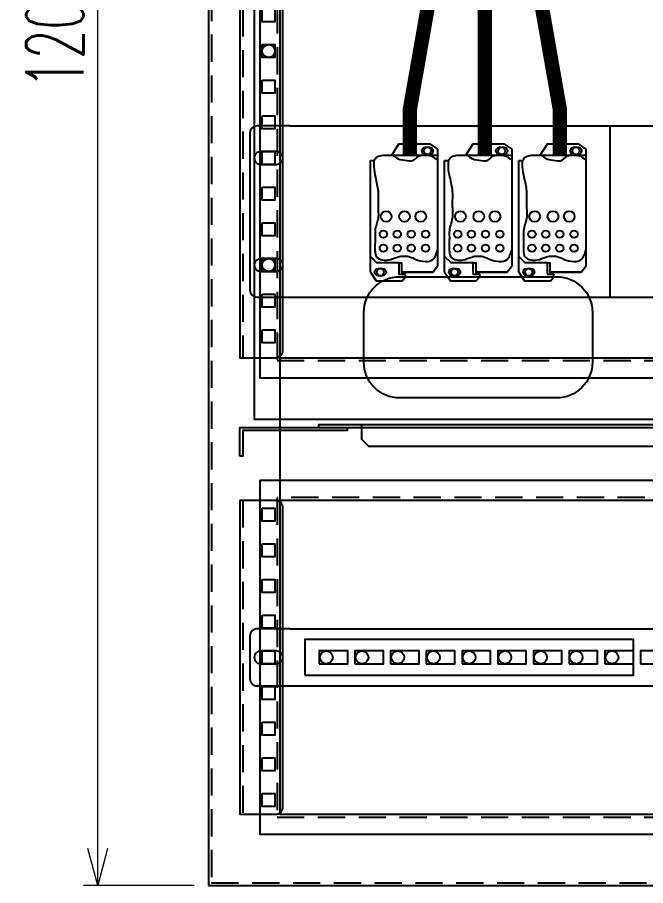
# Model space of a CAD drawing. Header units: millimetres. Extents: x -33730 to 17150, y -76829 to -27437.
# Drawn here: x -3987 to -3547, y -60691 to -60082 of the extents above; entities that cross this region are included whole.
import ezdxf

# ---------------------------------------------------------------- set-up
doc = ezdxf.new("R2010")
doc.units = ezdxf.units.MM
doc.header["$LTSCALE"] = 3
doc.linetypes.add('HIDDEN', pattern=[9.525, 6.35, -3.175])
doc.layers.add('@.HIDDEN', color=8, linetype='HIDDEN')
doc.layers.add('@.VISIBLE', color=7, linetype='Continuous')
doc.styles.add('Ann_w01', font='romans.shx', dxfattribs={"width": 0.6, "bigfont": 'chineset.shx'})
doc.dimstyles.new('Dim 01_SC20', dxfattribs={"dimscale": 20, "dimtxt": 2, "dimasz": 1.3, "dimexe": 0.5, "dimexo": 0.5, "dimgap": 0.5, "dimtad": 1, "dimdec": 1, "dimzin": 12, "dimdsep": 46, "dimtxsty": 'Ann_w01', "dimblk": 'OPEN30', "dimcen": 1.5, "dimclrd": 6, "dimclre": 6, "dimclrt": 3, "dimadec": 1, "dimazin": 3, "dimtm": 1e-09, "dimtfac": 1, "dimtdec": 1, "dimtix": 1, "dimtmove": 0, "dimatfit": 3, "dimldrblk": 'OPEN30', "dimfxl": 1, "dimtolj": 1, "dimlwd": 0, "dimlwe": 0, "dimarcsym": 0})

# ---------------------------------------------------------------- blocks, each defined once
blk = doc.blocks.new('_Open30')
at = {"color": 0, "linetype": 'ByBlock', "lineweight": -2}
for p, q in [((-1, 0.268), (0, 0)), ((0, 0), (-1, -0.268)), ((0, 0), (-1, 0))]:
    blk.add_line(p, q, dxfattribs=at)
blk = doc.blocks.new('*D1548')
at = {"layer": '@.VISIBLE', "color": 6, "lineweight": 0, "transparency": 16777216}
for p, q in [((-3868.23, -59490.91), (-3940.88, -59490.91)), ((-3930.88, -60664.91), (-3930.88, -59516.91)), ((-3863.23, -60690.91), (-3940.88, -60690.91))]:
    blk.add_line(p, q, dxfattribs=at)
at = {"layer": 'Defpoints', "color": 0, "transparency": 16777216}
for p in [(-3930.88, -59490.91), (-3858.23, -59490.91), (-3853.23, -60690.91)]:
    blk.add_point(p, dxfattribs=at)
at = {"layer": '@.VISIBLE', "color": 6, "lineweight": 0, "transparency": 16777216, "xscale": 26, "yscale": 26, "zscale": 26}
for p, rotation in [((-3930.88, -59490.91), 90), ((-3930.88, -60690.91), 270)]:
    blk.add_blockref('_Open30', p, dxfattribs=dict(at, rotation=rotation))
at = {"layer": '@.VISIBLE', "color": 3, "transparency": 16777216, "insert": (-3960.88, -60090.91), "char_height": 40, "attachment_point": 5, "rotation": 90, "style": 'Ann_w01'}
blk.add_mtext('\\A1;1200', dxfattribs=at)
blk = doc.blocks.new('*U1539')
at = {"layer": '@.VISIBLE', "color": 151}
blk.add_lwpolyline([(-4.5, 4.5), (4.5, 4.5), (4.5, -4.5), (-4.5, -4.5)], close=True, dxfattribs=at)
blk = doc.blocks.new('*U1538')
at = {"layer": '@.VISIBLE', "color": 0, "linetype": 'ByBlock', "lineweight": -2}
for p in [(0, 200), (0, 175), (0, 150), (0, 125), (0, 100), (0, 75), (0, 50), (0, 25), (0, 0)]:
    blk.add_blockref('*U1539', p, dxfattribs=at)
blk = doc.blocks.new('*U1541')
at = {"layer": '@.VISIBLE', "color": 151}
blk.add_lwpolyline([(-4.5, 4.5), (4.5, 4.5), (4.5, -4.5), (-4.5, -4.5)], close=True, dxfattribs=at)
blk = doc.blocks.new('*U1540')
at = {"layer": '@.VISIBLE', "color": 0, "linetype": 'ByBlock', "lineweight": -2}
for p in [(0, 225), (0, 200), (0, 175), (0, 150), (0, 125), (0, 100), (0, 75), (0, 50), (0, 25), (0, 0)]:
    blk.add_blockref('*U1541', p, dxfattribs=at)
blk = doc.blocks.new('Oval 20x9')
at = {"layer": '@.VISIBLE', "color": 2}
blk.add_lwpolyline([(-5.5, -4.5), (5.5, -4.5, 0.414214), (10, 0), (10, 0, 0.414214), (5.5, 4.5), (-5.5, 4.5, 0.414214), (-10, 0), (-10, 0, 0.414214)], format="xyb", close=True, dxfattribs=at)
blk = doc.blocks.new('*U81')
at = {"layer": '@.HIDDEN', "linetype": 'HIDDEN'}
for p, q in [((333.5, 1.5), (333.5, -1.5)), ((332, 0), (335, 0))]:
    blk.add_line(p, q, dxfattribs=at)
at = {"layer": '@.VISIBLE'}
for p, q in [((28, 60), (639, 60)), ((28, -60), (639, -60))]:
    blk.add_line(p, q, dxfattribs=at)
for points in [[(28, 60), (5, 60, 0.414214), (0, 55), (0, -55, 0.414214), (5, -60), (28, -60)], [(639, -60), (662, -60, 0.414214), (667, -55), (667, 55, 0.414214), (662, 60), (639, 60)]]:
    blk.add_lwpolyline(points, format="xyb", dxfattribs=at)
for p in [(13, 37.5), (13, -37.5)]:
    blk.add_blockref('Oval 20x9', p, dxfattribs=at)
at = {"layer": '@.VISIBLE', "xscale": -1}
for p in [(654, 37.5), (654, -37.5)]:
    blk.add_blockref('Oval 20x9', p, dxfattribs=at)
blk = doc.blocks.new('A$C6de9fdf8')
at = {"ltscale": 20}
for points in [[(14.97, 88.06), (19.98, 96), (41.6, 96), (47, 92.25), (47, 88.06)], [(9.96, 88.06), (47, 88.06), (47, 10.31)], [(0, 6.09), (0, 84.27)], [(0, 6.09), (4.08, 0), (22.23, 0), (24.62, 2.84), (24.62, 4.33), (20.21, 4.33), (20.13, 6.09), (20.13, 12.68), (4.54, 12.68), (0, 17.11)], [(20.13, 12.68), (21.79, 12.68), (21.79, 6.09), (43.69, 6.09), (47, 10.31)], [(43.69, 6.09), (21.79, 6.09)]]:
    blk.add_lwpolyline(points, dxfattribs=at)
at = {"color": 3, "ltscale": 20}
for points in [[(38.5, 93.59), (41.5, 93.59, -0.414214), (44, 91.09), (44, 91.09, -0.414214), (41.5, 88.59), (38.5, 88.59, -0.414214), (36, 91.09), (36, 91.09, -0.414214)], [(5.5, 8.59), (8.5, 8.59, -0.414214), (11, 6.09), (11, 6.09, -0.414214), (8.5, 3.59), (5.5, 3.59, -0.414214), (3, 6.09), (3, 6.09, -0.414214)]]:
    blk.add_lwpolyline(points, format="xyb", close=True, dxfattribs=at)
at = {"color": 4, "ltscale": 20}
for centre in [(40, 91.09), (7, 6.09)]:
    blk.add_circle(centre, 2.5, dxfattribs=at)
at = {"ltscale": 20}
for centre, radius in [((11.1, 45.13), 3.75), ((23.93, 45.13), 3.75), ((35.32, 45.13), 3.75), ((9.17, 32.7), 2.63), ((18.82, 32.7), 2.63), ((28.64, 32.7), 2.63), ((38.68, 32.7), 2.63), ((9.17, 22.87), 2.63), ((18.82, 22.87), 2.63), ((28.64, 22.87), 2.63), ((38.68, 22.87), 2.63)]:
    blk.add_circle(centre, radius, dxfattribs=at)
for points in [[(0, 84.27), (2.3, 84.27), (2.56, 84.27), (3.43, 85.58), (4.25, 86.5), (5.75, 87.31), (9.96, 88.06), (14.97, 88.06), (15.23, 88.06), (18.28, 86.12), (24.05, 84.52), (30.28, 84.52), (35.71, 88.06), (36.42, 88.06)], [(40.26, 88.06), (42.2, 87.61), (43.94, 86.83), (45.98, 85.41), (47, 84.52)], [(2.43, 84.27), (2.44, 79.84), (3.55, 72.58), (5.37, 63.01), (5.37, 53.33), (5.37, 43.59), (3.33, 35.14), (3.33, 30.77), (3.33, 20.23), (4.22, 17.01), (8.53, 14.63), (12.81, 14.63), (18.99, 16.68), (28.02, 16.68), (31.35, 15.26), (38.57, 13.6), (43.72, 14.94), (45.78, 18.03), (47, 21.59)]]:
    blk.add_spline(points, degree=3, dxfattribs=at)
blk = doc.blocks.new('*U92')
at = {"layer": '@.HIDDEN', "linetype": 'HIDDEN'}
for p, q in [((333.5, 1.5), (333.5, -1.5)), ((332, 0), (335, 0))]:
    blk.add_line(p, q, dxfattribs=at)
at = {"layer": '@.VISIBLE'}
for p, q in [((28, 20), (639, 20)), ((28, -20), (639, -20))]:
    blk.add_line(p, q, dxfattribs=at)
for points in [[(28, 20), (5, 20, 0.414214), (0, 15), (0, -15, 0.414214), (5, -20), (28, -20)], [(639, -20), (662, -20, 0.414214), (667, -15), (667, 15, 0.414214), (662, 20), (639, 20)]]:
    blk.add_lwpolyline(points, format="xyb", dxfattribs=at)
blk.add_blockref('Oval 20x9', (13, 0), dxfattribs=at)
blk.add_blockref('Oval 20x9', (13, 0), dxfattribs=at)
at = {"layer": '@.VISIBLE', "xscale": -1}
blk.add_blockref('Oval 20x9', (654, 0), dxfattribs=at)
blk.add_blockref('Oval 20x9', (654, 0), dxfattribs=at)
blk = doc.blocks.new('*U1525')
at = {"layer": '@.VISIBLE'}
blk.add_lwpolyline([(-10, -4.5), (10, -4.5), (10, 4.5), (-10, 4.5)], close=True, dxfattribs=at)
blk = doc.blocks.new('*U1524')
at = {"layer": '@.VISIBLE', "color": 0, "linetype": 'ByBlock', "lineweight": -2}
for p in [(0, 0), (25, 0), (50, 0), (75, 0), (100, 0), (125, 0), (150, 0), (175, 0), (200, 0), (225, 0), (250, 0), (275, 0), (300, 0), (325, 0), (350, 0), (375, 0), (400, 0), (425, 0), (450, 0), (475, 0), (500, 0), (525, 0), (550, 0)]:
    blk.add_blockref('*U1525', p, dxfattribs=at)
blk = doc.blocks.new('A$Cd8c6fb24')
at = {"layer": '@.VISIBLE', "color": 2}
blk.add_lwpolyline([(661, 406), (0, 406), (0, 0), (661, 0)], close=True, dxfattribs=at)
for centre in [(10, 333), (651, 333), (10, 258), (651, 258), (10, 108), (651, 108)]:
    blk.add_circle(centre, 4.5, dxfattribs=at)
blk = doc.blocks.new('*U1542')
at = {"layer": '@.VISIBLE'}
blk.add_circle((0, 0), 4.5, dxfattribs=at)
blk = doc.blocks.new('*U1543')
at = {"layer": '@.VISIBLE', "color": 0, "linetype": 'ByBlock', "lineweight": -2, "transparency": 16777216}
for p in [(0, 0), (25, 0), (50, 0), (75, 0), (100, 0), (125, 0), (150, 0), (175, 0), (200, 0)]:
    blk.add_blockref('*U1542', p, dxfattribs=at)

msp = doc.modelspace()

# ---------------------------------------------------------------- linework, layer by layer
at = {"layer": '@.VISIBLE', "color": 151, "linetype": 'HIDDEN'}
for p, q in [((-3829.23, -59590.91), (-3829.23, -60320.91)), ((-3829.23, -60420.91), (-3829.23, -60640.91))]:
    msp.add_line(p, q, dxfattribs=at)
at = {"layer": '@.VISIBLE'}
msp.add_line((-3572.23, -60158.41), (-3572.23, -60278.41), dxfattribs=at)
for points in [[(-3853.23, -60690.91), (-3128.23, -60690.91), (-3128.23, -59520.91), (-3853.23, -59520.91)], [(-3164.23, -60334.91), (-3164.23, -59576.91), (-3817.23, -59576.91), (-3817.23, -60334.91)], [(-3178.23, -60320.91), (-3178.23, -59590.91), (-3803.23, -59590.91), (-3803.23, -60320.91)], [(-3817.23, -60406.91), (-3817.23, -60654.91), (-3164.23, -60654.91), (-3164.23, -60406.91)], [(-3803.23, -60420.91), (-3803.23, -60640.91), (-3178.23, -60640.91), (-3178.23, -60420.91)], [(-3785.73, -60543.41), (-3555.73, -60543.41), (-3555.73, -60518.41), (-3785.73, -60518.41)]]:
    msp.add_lwpolyline(points, close=True, dxfattribs=at)
at = {"layer": '@.VISIBLE', "linetype": 'HIDDEN'}
for points in [[(-3851.23, -60688.91), (-3130.23, -60688.91), (-3130.23, -59522.91), (-3851.23, -59522.91)], [(-3176.23, -60322.91), (-3176.23, -59588.91), (-3805.23, -59588.91), (-3805.23, -60322.91)], [(-3805.23, -60418.91), (-3805.23, -60642.91), (-3176.23, -60642.91), (-3176.23, -60418.91)]]:
    msp.add_lwpolyline(points, close=True, dxfattribs=at)
at = {"layer": '@.VISIBLE', "color": 151}
for points in [[(-3806.23, -59590.91), (-3831.23, -59590.91), (-3831.23, -60320.91), (-3806.23, -60320.91, 0.414214), (-3801.23, -60315.91), (-3801.23, -59595.91, 0.414214)], [(-3806.23, -60420.91), (-3831.23, -60420.91), (-3831.23, -60640.91), (-3806.23, -60640.91, 0.414214), (-3801.23, -60635.91), (-3801.23, -60425.91, 0.414214)]]:
    msp.add_lwpolyline(points, format="xyb", close=True, dxfattribs=at)
at = {"layer": '@.VISIBLE', "const_width": 10}
for points in [[(-3694.73, -60000.91), (-3694.73, -60046.65), (-3712.21, -60146.65), (-3712.21, -60178.93)], [(-3659.73, -60000.91), (-3659.73, -60178.93)], [(-3624.73, -60000.91), (-3624.73, -60046.65), (-3607.25, -60146.65), (-3607.25, -60178.93)]]:
    msp.add_lwpolyline(points, dxfattribs=at)
at = {"layer": '@.VISIBLE', "color": 2}
msp.add_lwpolyline([(-3719.43, -60264.09), (-3609.43, -60264.09, -0.414214), (-3584.43, -60289.09), (-3584.43, -60324.09, -0.414214), (-3609.43, -60349.09), (-3719.43, -60349.09, -0.414214), (-3744.43, -60324.09), (-3744.43, -60289.09, -0.414214)], format="xyb", close=True, dxfattribs=at)
at = {"layer": '@.VISIBLE'}
msp.add_lwpolyline([(-3803.23, -60320.91), (-3803.23, -60420.91)], dxfattribs=at)
at = {"layer": '@.VISIBLE', "color": 6}
msp.add_lwpolyline([(-3831.23, -60389.91), (-3831.23, -60369.91), (-3756.23, -60369.91), (-3756.23, -60371.91), (-3829.23, -60371.91), (-3829.23, -60389.91)], close=True, dxfattribs=at)
at = {"layer": '@.VISIBLE', "color": 3}
msp.add_lwpolyline([(-3776.23, -60369.91), (-3205.23, -60369.91), (-3205.23, -60367.91), (-3776.23, -60367.91)], close=True, dxfattribs=at)
msp.add_lwpolyline([(-3746.23, -60367.91), (-3746.23, -60377.91), (-3741.23, -60382.91), (-3240.23, -60382.91), (-3235.23, -60377.91), (-3235.23, -60367.91)], dxfattribs=at)

# ---------------------------------------------------------------- block references
at = {"layer": '@.VISIBLE'}
for name, p in [('*U1540', (-3811.23, -60305.91)), ('A$Cd8c6fb24', (-3821.23, -60363.91)), ('*U81', (-3824.23, -60218.41)), ('A$C6de9fdf8', (-3739.93, -60267)), ('A$C6de9fdf8', (-3687.93, -60267)), ('A$C6de9fdf8', (-3635.93, -60267)), ('*U1538', (-3811.23, -60630.91)), ('*U92', (-3824.23, -60530.91)), ('*U1524', (-3765.73, -60530.91)), ('*U1543', (-3770.73, -60530.91))]:
    msp.add_blockref(name, p, dxfattribs=at)

# ---------------------------------------------------------------- dimensions: what is measured, and where the dimension line sits
dim = msp.add_linear_dim(base=(-3930.88, -59490.91), p1=(-3853.23, -60690.91), p2=(-3858.23, -59490.91), angle=90, dimstyle='Dim 01_SC20', dxfattribs=at)
dim.commit()
dim.dimension.update_dxf_attribs({"geometry": '*D1548', "text_midpoint": (-3960.88, -60090.91)})

doc.saveas('drawing.dxf')
